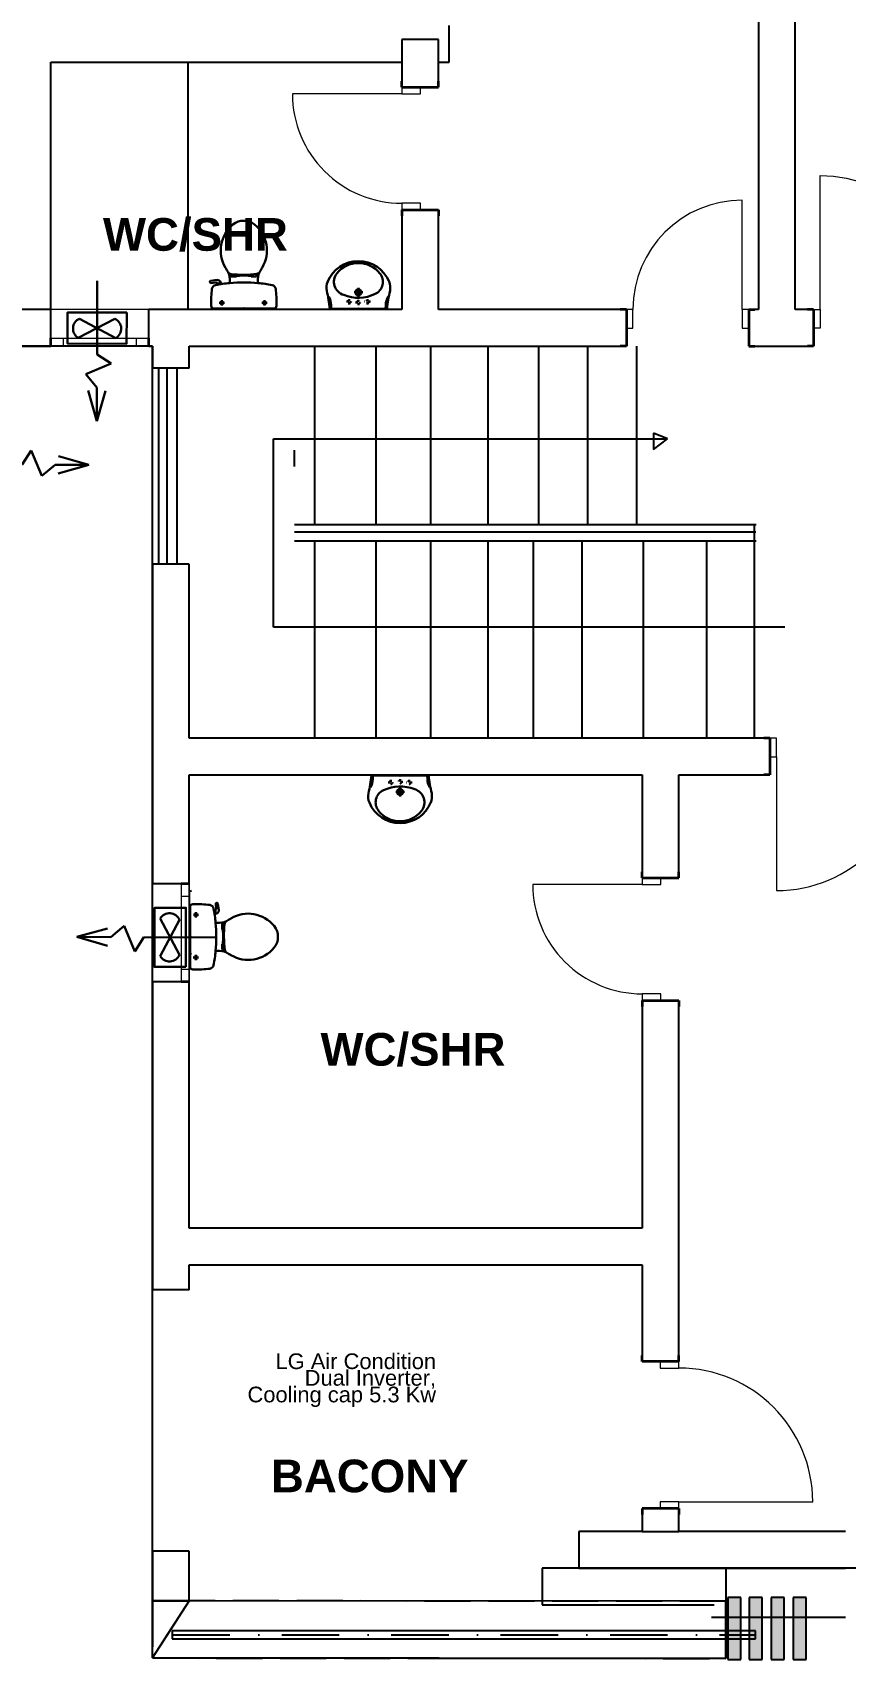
# Model space of a CAD drawing. Header units: inches. Extents: x 23 to 2032867, y 13 to 664695.
# Drawn here: x 736836 to 741816, y 498494 to 508460 of the extents above; entities that cross this region are included whole.
import ezdxf

# ---------------------------------------------------------------- set-up
doc = ezdxf.new("R2010")
doc.units = ezdxf.units.IN
doc.header["$MEASUREMENT"] = 0
for name, pattern in [('DASHED1', [1, 0.3, -0.4, 0.3]), ('Dot & Dashed', [670.277762, 352.777767, -176.388884, 0, -141.111112]), ('Hidden Line', [391.222223, 282.222223, -109])]:
    doc.linetypes.add(name, pattern=pattern)
doc.layers.add('08-DRAINAGE', color=5, linetype='Continuous')
doc.layers.add('Hvactext', color=7, linetype='Continuous')
for name, color, linetype, lineweight, true_color in [('2D Drafting - General_Pen_No__62', 7, 'Continuous', 20, 0xaaaaaa), ('2D Drafting - General_Pen_No__82', 7, 'Continuous', 20, 0xaaaaaa), ('Annotation - Text_Pen_No__86', 7, 'Continuous', 20, 0x5555ff), ('ARCHICAD Doors_Pen_No__23', 7, 'Continuous', 20, 0xff6600), ('ARCHICAD Doors_Pen_No__3', 7, 'Continuous', 18, 0xff6600), ('ARCHICAD Windows_Pen_No__23', 7, 'Continuous', 20, 0xff6600), ('ARCHICAD Windows_Pen_No__3', 7, 'Continuous', 18, 0xff6600), ('Structural - Bearing_Pen_No__160', 7, 'Continuous', 20, 0xb4a35c), ('Structural - Bearing_Pen_No__87', 7, 'Continuous', 20, 0x6a6a6a), ('Structural - Bearing_Pen_No__89', 7, 'Continuous', 20, 0x71cebe)]:
    doc.layers.add(name, color=color, linetype=linetype, lineweight=lineweight, true_color=true_color)
for name, color, linetype, lineweight in [('ARCHICAD Doors_Pen_No__27', 7, 'Continuous', 35), ('ARCHICAD Windows_Pen_No__27', 7, 'Continuous', 35), ('Building', 8, 'Continuous', 18), ('Interior - Furniture _Pen_No__16', 124, 'Continuous', 20), ('Interior - Furniture _Pen_No__75', 6, 'Continuous', 20), ('new light fittings', 6, 'Continuous', 20), ('Structural - Bearing_Pen_No__27', 7, 'Continuous', 35)]:
    doc.layers.add(name, color=color, linetype=linetype, lineweight=lineweight)
doc.styles.add('Arial', font='arial.ttf', dxfattribs={"height": 250})
doc.styles.add('GENERATED_STYLE_2', font='arialbd.ttf')

# ---------------------------------------------------------------- blocks, each defined once
blk = doc.blocks.new('ef1')
at = {"layer": 'new light fittings', "linetype": 'Continuous', "lineweight": 30}
for p, q in [((55922.1, -239719.3), (55920.6, -240169.5)), ((56029.3, -239951.3), (55805.5, -240068.6)), ((55813.3, -239950.8), (56036.5, -240069.2)), ((55851.8, -240290.2), (56008.1, -240224.4)), ((56008.1, -240224.4), (55920.6, -240169.5)), ((55919.9, -240372.3), (55851.8, -240290.2)), ((55919.2, -240579.4), (55867.1, -240391.6)), ((55919.2, -240579.4), (55919.9, -240372.3)), ((55919.2, -240579.4), (55972.6, -240392))]:
    blk.add_line(p, q, dxfattribs=at)
blk.add_lwpolyline([(56102.6, -239912.9), (55740.2, -239912), (55739.7, -240103.1), (56102.1, -240104)], close=True, dxfattribs=at)
for centre, start, end in [((55839.9, -240011.7), 113.61366, 238.82257), ((56002.4, -240012.1), 300.88847, 66.09738)]:
    blk.add_arc(centre, 66.5, start, end, dxfattribs=at)

msp = doc.modelspace()

# ---------------------------------------------------------------- hatches: boundary and pattern name
at = {"layer": 'Structural - Bearing_Pen_No__160', "linetype": 'Continuous', "lineweight": 25}
for points in [[(741094.552, 498873.395), (741094.552, 498494.364), (741174.552, 498494.364), (741174.552, 498873.395)], [(741226.386, 498873.395), (741226.386, 498494.364), (741306.386, 498494.364), (741306.386, 498873.395)], [(741361.137, 498873.395), (741361.137, 498494.364), (741441.137, 498494.364), (741441.137, 498873.395)], [(741495.889, 498873.395), (741495.889, 498494.364), (741575.889, 498494.364), (741575.889, 498873.395)]]:
    msp.add_hatch(color=8, dxfattribs=at).paths.add_polyline_path(points)

# ---------------------------------------------------------------- linework, layer by layer
at = {"color": 8, "linetype": 'Hidden Line'}
for p, q in [((737795.391, 498853.272), (737570.391, 498853.437)), ((737570.391, 498853.437), (737570.391, 498503.437)), ((737795.391, 498853.272), (737570.391, 498503.437)), ((737570.391, 498503.437), (737795.391, 498853.272)), ((741084.01, 498850.858), (737795.391, 498853.272)), ((741083.753, 498500.858), (741084.01, 498850.858)), ((737570.391, 498503.437), (741083.753, 498500.858))]:
    msp.add_line(p, q, dxfattribs=at)
at = {"layer": '2D Drafting - General_Pen_No__62', "color": 8, "linetype": 'Continuous', "lineweight": 25}
for p, q in [((738311.602, 504817.001), (738311.602, 505971.32)), ((738311.602, 505971.32), (740725.51, 505971.32)), ((740725.51, 505971.32), (740640.837, 506004.827)), ((740640.837, 506004.827), (740640.837, 505905.753)), ((740640.837, 505905.753), (740725.51, 505971.32)), ((741444.586, 504817.001), (738311.602, 504817.001))]:
    msp.add_line(p, q, dxfattribs=at)
at = {"layer": '2D Drafting - General_Pen_No__82', "color": 8, "linetype": 'Continuous', "lineweight": 25}
for p, q in [((738566.037, 505449.183), (738566.037, 506538.394)), ((738566.037, 505449.183), (738566.037, 506538.394)), ((738941.94, 505449.183), (738941.94, 506538.394)), ((738941.94, 505449.183), (738941.94, 506538.394)), ((739274.955, 505449.183), (739274.955, 506538.394)), ((739274.955, 505449.183), (739274.955, 506538.394)), ((739627.108, 505449.183), (739627.108, 506538.394)), ((739627.108, 505449.183), (739627.108, 506538.394)), ((739937.628, 505449.183), (739937.628, 506538.394)), ((739937.628, 505449.183), (739937.628, 506538.394)), ((740237.628, 505449.183), (740237.628, 506538.394)), ((740237.628, 505449.183), (740237.628, 506538.394)), ((740537.628, 505449.183), (740537.628, 506538.394)), ((740537.628, 505449.183), (740537.628, 506538.394)), ((737607.772, 506401.344), (737607.772, 505208.772)), ((737607.772, 506401.344), (737607.772, 505208.772)), ((737658.226, 506401.344), (737658.226, 505208.772)), ((737658.226, 506401.344), (737658.226, 505208.772)), ((737719.488, 506407.281), (737719.488, 505200.22)), ((737719.488, 506407.281), (737719.488, 505200.22)), ((738439.893, 505802.031), (738439.893, 505902.404)), ((738439.893, 505802.031), (738439.893, 505902.404)), ((738439.893, 505445.632), (741268.542, 505445.632)), ((738439.893, 505445.632), (741268.542, 505445.632)), ((741256.262, 505449.183), (741256.262, 504138.539)), ((741256.262, 505449.183), (741256.262, 504138.539)), ((738439.893, 505401.021), (741267.664, 505401.021)), ((738439.893, 505401.021), (741267.664, 505401.021)), ((738439.893, 505345.258), (741268.542, 505345.258)), ((738439.893, 505345.258), (741268.542, 505345.258)), ((738566.037, 504138.539), (738566.037, 505348.81)), ((738566.037, 504138.539), (738566.037, 505348.81)), ((738941.94, 504138.539), (738941.94, 505348.81)), ((738941.94, 504138.539), (738941.94, 505348.81)), ((739274.955, 504138.539), (739274.955, 505348.81)), ((739274.955, 504138.539), (739274.955, 505348.81)), ((739627.108, 504138.539), (739627.108, 505348.81)), ((739627.108, 504138.539), (739627.108, 505348.81)), ((739903.952, 504138.539), (739903.952, 505348.81)), ((739903.952, 504138.539), (739903.952, 505348.81)), ((740203.952, 504138.539), (740203.952, 505348.81)), ((740203.952, 504138.539), (740203.952, 505348.81)), ((740577.745, 504138.539), (740577.745, 505348.81)), ((740577.745, 504138.539), (740577.745, 505348.81)), ((740966.528, 504138.539), (740966.528, 505348.81)), ((740966.528, 504138.539), (740966.528, 505348.81))]:
    msp.add_line(p, q, dxfattribs=at)
at = {"layer": 'ARCHICAD Doors_Pen_No__23', "color": 8, "linetype": 'Continuous'}
for p, q in [((739098.126, 508124.082), (739098.126, 508084.082)), ((739213.126, 508124.082), (739098.126, 508124.082)), ((739098.126, 508084.082), (739213.126, 508084.082)), ((739213.126, 508084.082), (739213.126, 508124.082)), ((739213.126, 507414.082), (739098.126, 507414.082)), ((739098.126, 507414.082), (739098.126, 507374.082)), ((739098.126, 507374.082), (739213.126, 507374.082)), ((739213.126, 507374.082), (739213.126, 507414.082)), ((740513.669, 506763.183), (740473.669, 506763.183)), ((740473.669, 506763.183), (740473.669, 506648.183)), ((740513.669, 506648.183), (740513.669, 506763.183)), ((741223.669, 506763.183), (741183.669, 506763.183)), ((741183.669, 506763.183), (741183.669, 506648.183)), ((741223.669, 506648.183), (741223.669, 506763.183)), ((741620.951, 506763.183), (741660.951, 506763.183)), ((741620.951, 506648.183), (741620.951, 506763.183)), ((741660.951, 506763.183), (741660.951, 506648.183)), ((740473.669, 506648.183), (740513.669, 506648.183)), ((741183.669, 506648.183), (741223.669, 506648.183)), ((741660.951, 506648.183), (741620.951, 506648.183)), ((741392.715, 504138.539), (741352.715, 504138.539)), ((741352.715, 504138.539), (741352.715, 504023.539)), ((741392.715, 504023.539), (741392.715, 504138.539)), ((741352.715, 504023.539), (741392.715, 504023.539)), ((740570.367, 503281.685), (740570.367, 503241.685)), ((740685.367, 503281.685), (740570.367, 503281.685)), ((740685.367, 503241.685), (740685.367, 503281.685)), ((740570.367, 503241.685), (740685.367, 503241.685)), ((740685.367, 502571.685), (740570.367, 502571.685)), ((740570.367, 502571.685), (740570.367, 502531.685)), ((740685.367, 502531.685), (740685.367, 502571.685)), ((740570.367, 502531.685), (740685.367, 502531.685)), ((740680.367, 500319.554), (740680.367, 500279.554)), ((740795.367, 500319.554), (740680.367, 500319.554)), ((740680.367, 500279.554), (740795.367, 500279.554)), ((740795.367, 500279.554), (740795.367, 500319.554)), ((740795.367, 499459.554), (740680.367, 499459.554)), ((740680.367, 499459.554), (740680.367, 499419.554)), ((740680.367, 499419.554), (740795.367, 499419.554)), ((740795.367, 499419.554), (740795.367, 499459.554))]:
    msp.add_line(p, q, dxfattribs=at)
at = {"layer": 'ARCHICAD Doors_Pen_No__27', "color": 8, "linetype": 'Continuous'}
for p, q in [((739098.126, 508124.082), (739098.126, 508161.082)), ((739323.126, 508124.082), (739323.126, 508161.082)), ((739098.126, 508124.082), (739213.126, 508124.082)), ((739213.126, 508124.082), (739323.126, 508124.082)), ((739098.126, 507374.082), (739213.126, 507374.082)), ((739098.126, 507374.082), (739098.126, 507337.082)), ((739213.126, 507374.082), (739323.126, 507374.082)), ((739323.126, 507374.082), (739323.126, 507337.082)), ((740473.669, 506763.183), (740436.669, 506763.183)), ((740473.669, 506763.183), (740473.669, 506648.183)), ((741223.669, 506763.183), (741223.669, 506648.183)), ((741223.669, 506763.183), (741260.669, 506763.183)), ((741620.951, 506763.183), (741583.951, 506763.183)), ((741620.951, 506763.183), (741620.951, 506648.183)), ((740473.669, 506648.183), (740473.669, 506538.183)), ((741223.669, 506648.183), (741223.669, 506538.183)), ((741620.951, 506648.183), (741620.951, 506538.183)), ((740473.669, 506538.183), (740436.669, 506538.183)), ((741223.669, 506538.183), (741260.669, 506538.183)), ((741620.951, 506538.183), (741583.951, 506538.183)), ((741352.715, 504138.539), (741315.715, 504138.539)), ((741352.715, 504138.539), (741352.715, 504023.539)), ((741352.715, 504023.539), (741352.715, 503913.539)), ((741352.715, 503913.539), (741315.715, 503913.539)), ((740570.367, 503281.685), (740570.367, 503318.685)), ((740570.367, 503281.685), (740685.367, 503281.685)), ((740685.367, 503281.685), (740795.367, 503281.685)), ((740795.367, 503281.685), (740795.367, 503318.685)), ((740570.367, 502531.685), (740685.367, 502531.685)), ((740570.367, 502531.685), (740570.367, 502494.685)), ((740685.367, 502531.685), (740795.367, 502531.685)), ((740795.367, 502531.685), (740795.367, 502494.685)), ((740570.367, 500319.554), (740570.367, 500356.554)), ((740680.367, 500319.554), (740570.367, 500319.554)), ((740795.367, 500319.554), (740680.367, 500319.554)), ((740795.367, 500319.554), (740795.367, 500356.554)), ((740680.367, 499419.554), (740570.367, 499419.554)), ((740570.367, 499419.554), (740570.367, 499382.554)), ((740795.367, 499419.554), (740680.367, 499419.554)), ((740795.367, 499419.554), (740795.367, 499382.554))]:
    msp.add_line(p, q, dxfattribs=at)
at = {"layer": 'ARCHICAD Doors_Pen_No__3', "color": 8, "linetype": 'Continuous'}
for p, q in [((739098.126, 508084.082), (738428.126, 508084.082)), ((741660.951, 506763.183), (741660.951, 507583.183)), ((741183.669, 506763.183), (741183.669, 507433.183)), ((741392.715, 504023.539), (741392.715, 503203.539)), ((740570.367, 503241.685), (739900.367, 503241.685)), ((740795.367, 499459.554), (741615.367, 499459.554))]:
    msp.add_line(p, q, dxfattribs=at)
for centre, major_axis, start_param, end_param in [((739098.126, 508084.082), (473.762, 473.762), 2.35619449, 3.92699082), ((741183.669, 506763.183), (-473.762, 473.762), -0.78539816, 0.78539816), ((741392.715, 504023.539), (579.828, 579.828), 3.92699082, 5.49778714), ((740570.367, 503241.685), (473.762, 473.762), 2.35619449, 3.92699082), ((740795.367, 499459.554), (-579.828, 579.828), 3.92699082, 5.49778714)]:
    msp.add_ellipse(centre, major_axis=major_axis, ratio=1, start_param=start_param, end_param=end_param, dxfattribs=at)
at = {"layer": 'ARCHICAD Doors_Pen_No__3', "color": 8, "linetype": 'Continuous', "extrusion": (0, 0, -1)}
msp.add_ellipse((741660.951, 506763.183), major_axis=(-579.828, 579.828), ratio=1, start_param=0.78539816, end_param=2.35619449, dxfattribs=at)
at = {"layer": 'ARCHICAD Windows_Pen_No__23', "color": 8, "linetype": 'Continuous'}
for p, q in [((736948.141, 506588.183), (737023.141, 506588.183)), ((737023.141, 506588.183), (737023.141, 506538.183)), ((737473.141, 506538.183), (737473.141, 506588.183)), ((737473.141, 506588.183), (737548.141, 506588.183)), ((737023.141, 506538.183), (736948.141, 506538.183)), ((737548.141, 506538.183), (737473.141, 506538.183)), ((737745.391, 503245.188), (737745.391, 503170.188)), ((737745.391, 503170.188), (737795.391, 503170.188)), ((737795.391, 503170.188), (737795.391, 503245.188)), ((737795.391, 502720.188), (737745.391, 502720.188)), ((737745.391, 502720.188), (737745.391, 502645.188)), ((737795.391, 502645.188), (737795.391, 502720.188))]:
    msp.add_line(p, q, dxfattribs=at)
at = {"layer": 'ARCHICAD Windows_Pen_No__27', "color": 8, "linetype": 'Continuous'}
for p, q in [((736948.141, 506538.183), (736948.141, 506588.183)), ((737548.141, 506538.183), (737548.141, 506588.183)), ((737795.391, 503245.188), (737745.391, 503245.188)), ((737795.391, 502645.188), (737745.391, 502645.188))]:
    msp.add_line(p, q, dxfattribs=at)
at = {"layer": 'ARCHICAD Windows_Pen_No__3', "color": 8, "linetype": 'Continuous'}
for p, q in [((737548.141, 506763.183), (736948.141, 506763.183)), ((737023.141, 506588.183), (737473.141, 506588.183)), ((737548.141, 506538.183), (736948.141, 506538.183)), ((737473.141, 506538.183), (737023.141, 506538.183)), ((737570.391, 503245.188), (737570.391, 502645.188)), ((737745.391, 503170.188), (737745.391, 502720.188)), ((737795.391, 503245.188), (737795.391, 502645.188)), ((737795.391, 502720.188), (737795.391, 503170.188))]:
    msp.add_line(p, q, dxfattribs=at)
at = {"layer": 'Building', "linetype": 'Continuous', "lineweight": 30, "ltscale": 1000}
for p, q in [((737925.819, 506938.029), (737966.221, 506944.051)), ((738043.768, 506949.041), (738043.768, 506925.257)), ((738051.542, 506979.55), (738051.542, 506964.386)), ((738051.542, 506964.386), (738085.626, 506964.386)), ((738077.834, 506964.386), (738077.834, 506977.409)), ((738085.626, 506964.386), (738085.626, 506976.959)), ((738085.626, 506968.514), (738102.628, 506968.514)), ((738157.715, 506972.253), (738102.628, 506972.253)), ((738102.628, 506968.514), (738102.628, 506972.253)), ((738157.715, 506968.514), (738157.715, 506972.253)), ((738174.717, 506968.514), (738157.715, 506968.514)), ((738174.717, 506964.386), (738174.717, 506977.816)), ((738208.801, 506964.386), (738174.717, 506964.386)), ((738182.509, 506964.386), (738182.509, 506978.416)), ((738208.801, 506981.068), (738208.801, 506964.386)), ((738216.575, 506925.257), (738216.575, 506949.041)), ((737924.02, 506928.233), (737922.643, 506933.118)), ((737957.365, 506929.114), (737928.26, 506925.425)), ((737965.969, 506922.989), (737967.646, 506915.025)), ((737988.642, 506927.267), (737966.157, 506922.097)), ((737991.044, 506918.849), (737987.826, 506930.129)), ((737936.781, 506769.517), (738323.561, 506769.517)), ((738656.118, 506767.744), (739007.891, 506767.744)), ((738656.118, 506767.744, -1683.122), (739007.891, 506767.744, -1683.122)), ((738666.232, 506767.744), (738664.357, 506790.091)), ((738666.232, 506767.744, -1683.122), (738664.357, 506790.091, -1683.122)), ((738997.777, 506767.744), (738999.653, 506790.091)), ((738997.777, 506767.744, -1683.122), (738999.653, 506790.091, -1683.122)), ((739263.13, 503908.979), (738911.357, 503908.979)), ((739263.13, 503908.979, -1683.122), (738911.357, 503908.979, -1683.122)), ((738921.472, 503908.979), (738919.596, 503886.632)), ((738921.472, 503908.979, -1683.122), (738919.596, 503886.632, -1683.122)), ((739253.016, 503908.979), (739254.892, 503886.632)), ((739253.016, 503908.979, -1683.122), (739254.892, 503886.632, -1683.122)), ((737801.724, 503114.076), (737801.724, 502727.295)), ((737955.196, 503084.887), (737947.232, 503083.211)), ((737951.057, 503059.812), (737962.337, 503063.031)), ((737959.474, 503062.214), (737954.305, 503084.7)), ((737961.322, 503093.492), (737957.632, 503122.597)), ((737960.441, 503126.837), (737965.326, 503128.214)), ((737970.237, 503125.038), (737976.259, 503084.636)), ((737981.249, 503007.089), (737957.465, 503007.089)), ((737996.594, 502999.315), (737996.594, 502965.231)), ((738011.758, 502999.315), (737996.594, 502999.315)), ((737996.594, 502973.023), (738009.616, 502973.023)), ((737996.594, 502965.231), (738009.167, 502965.231)), ((738000.721, 502965.231), (738000.721, 502948.229)), ((737996.594, 502842.056), (737996.594, 502876.14)), ((737996.594, 502876.14), (738010.024, 502876.14)), ((737996.594, 502868.348), (738010.623, 502868.348)), ((738000.721, 502948.229), (738004.461, 502948.229)), ((738000.721, 502876.14), (738000.721, 502893.142)), ((738000.721, 502893.142), (738004.461, 502893.142)), ((738004.461, 502893.142), (738004.461, 502948.229)), ((737957.465, 502834.282), (737981.249, 502834.282)), ((738013.276, 502842.056), (737996.594, 502842.056))]:
    msp.add_line(p, q, dxfattribs=at)
at = {"layer": 'Building', "linetype": 'Continuous', "lineweight": 30, "ltscale": 50}
for p, q in [((738858.353, 506868.626), (738805.656, 506868.626)), ((738858.353, 506868.626, -1683.122), (738805.656, 506868.626, -1683.122)), ((738832.005, 506841.361), (738832.005, 506895.561)), ((738832.005, 506841.361, -1683.122), (738832.005, 506895.561, -1683.122)), ((737979.494, 506804.582), (738011.237, 506804.582)), ((737995.366, 506820.454), (737995.366, 506788.71)), ((738241.176, 506804.582), (738273.194, 506804.582)), ((738257.185, 506820.591), (738257.185, 506788.573)), ((739060.895, 503808.097), (739113.593, 503808.097)), ((739060.895, 503808.097, -1683.122), (739113.593, 503808.097, -1683.122)), ((739087.244, 503835.362), (739087.244, 503781.161)), ((739087.244, 503835.362, -1683.122), (739087.244, 503781.161, -1683.122)), ((737852.661, 503055.491), (737820.918, 503055.491)), ((737836.79, 503071.363), (737836.79, 503039.619)), ((737852.799, 502793.672), (737820.78, 502793.672)), ((737836.79, 502809.681), (737836.79, 502777.663))]:
    msp.add_line(p, q, dxfattribs=at)
at = {"layer": 'Building', "linetype": 'Continuous', "ltscale": 200}
for p, q in [((738136.505, 506763.183), (738123.838, 506775.85)), ((738123.838, 506775.85), (738123.838, 506763.183)), ((738123.838, 506763.183), (738136.505, 506775.85)), ((738136.505, 506775.85), (738136.505, 506763.183)), ((737795.391, 502914.352), (737808.058, 502927.019)), ((737808.058, 502927.019), (737795.391, 502927.019)), ((737795.391, 502927.019), (737808.058, 502914.352)), ((737808.058, 502914.352), (737795.391, 502914.352))]:
    msp.add_line(p, q, dxfattribs=at)
at = {"layer": 'Building', "linetype": 'DASHED1', "lineweight": 30, "ltscale": 50}
for p, q in [((738758.21, 506811.429), (738793.591, 506811.429)), ((738758.21, 506811.429, -1683.122), (738793.591, 506811.429, -1683.122)), ((738775.901, 506794.386), (738775.901, 506829.311)), ((738775.901, 506794.386, -1683.122), (738775.901, 506829.311, -1683.122)), ((738814.314, 506807.016), (738849.695, 506807.016)), ((738814.314, 506807.016, -1683.122), (738849.695, 506807.016, -1683.122)), ((738832.005, 506789.974), (738832.005, 506824.898)), ((738832.005, 506789.974, -1683.122), (738832.005, 506824.898, -1683.122)), ((738905.799, 506811.429), (738870.419, 506811.429)), ((738905.799, 506811.429, -1683.122), (738870.419, 506811.429, -1683.122)), ((738888.109, 506794.386), (738888.109, 506829.311)), ((738888.109, 506794.386, -1683.122), (738888.109, 506829.311, -1683.122)), ((739013.45, 503865.294), (739048.83, 503865.294)), ((739013.45, 503865.294, -1683.122), (739048.83, 503865.294, -1683.122)), ((739031.14, 503882.337), (739031.14, 503847.412)), ((739031.14, 503882.337, -1683.122), (739031.14, 503847.412, -1683.122)), ((739104.934, 503869.706), (739069.554, 503869.706)), ((739104.934, 503869.706, -1683.122), (739069.554, 503869.706, -1683.122)), ((739087.244, 503886.749), (739087.244, 503851.824)), ((739087.244, 503886.749, -1683.122), (739087.244, 503851.824, -1683.122)), ((739161.038, 503865.294), (739125.658, 503865.294)), ((739161.038, 503865.294, -1683.122), (739125.658, 503865.294, -1683.122)), ((739143.348, 503882.337), (739143.348, 503847.412)), ((739143.348, 503882.337, -1683.122), (739143.348, 503847.412, -1683.122))]:
    msp.add_line(p, q, dxfattribs=at)
at = {"layer": 'Building', "linetype": 'Continuous', "lineweight": 30, "ltscale": 200}
for p, q in [((738836.565, 506763.183), (738827.445, 506772.304)), ((738827.445, 506772.304), (738827.445, 506763.183)), ((738827.445, 506763.183), (738836.565, 506772.304)), ((738836.565, 506763.183, -1683.122), (738827.445, 506772.304, -1683.122)), ((738827.445, 506772.304, -1683.122), (738827.445, 506763.183, -1683.122)), ((738827.445, 506763.183, -1683.122), (738836.565, 506772.304, -1683.122)), ((738836.565, 506772.304), (738836.565, 506763.183)), ((738836.565, 506772.304, -1683.122), (738836.565, 506763.183, -1683.122)), ((739082.684, 503904.419), (739082.684, 503913.539)), ((739082.684, 503913.539), (739091.804, 503904.419)), ((739091.804, 503913.539), (739082.684, 503904.419)), ((739082.684, 503904.419, -1683.122), (739082.684, 503913.539, -1683.122)), ((739082.684, 503913.539, -1683.122), (739091.804, 503904.419, -1683.122)), ((739091.804, 503913.539, -1683.122), (739082.684, 503904.419, -1683.122)), ((739091.804, 503904.419), (739091.804, 503913.539)), ((739091.804, 503904.419, -1683.122), (739091.804, 503913.539, -1683.122))]:
    msp.add_line(p, q, dxfattribs=at)
at = {"layer": 'Building', "linetype": 'Continuous', "lineweight": 30, "ltscale": 1000}
for centre, radius in [((738832.005, 506868.626), 18.608), ((738832.005, 506868.626, -1683.122), 18.608), ((738832.005, 506868.626), 10.99), ((738832.005, 506868.626, -1683.122), 10.99), ((739087.244, 503808.097), 18.608), ((739087.244, 503808.097, -1683.122), 18.608), ((739087.244, 503808.097), 10.99), ((739087.244, 503808.097, -1683.122), 10.99)]:
    msp.add_circle(centre, radius, dxfattribs=at)
at = {"layer": 'Building', "linetype": 'Continuous', "lineweight": 30, "ltscale": 50}
for centre in [(737995.366, 506804.582), (738257.185, 506804.582), (737836.79, 503055.491), (737836.79, 502793.672)]:
    msp.add_circle(centre, 9.351, dxfattribs=at)
at = {"layer": 'Building', "linetype": 'DASHED1', "lineweight": 30, "ltscale": 50}
for centre in [(738775.901, 506811.429), (738775.901, 506811.429, -1683.122), (738832.005, 506807.016), (738832.005, 506807.016, -1683.122), (738888.109, 506811.429), (738888.109, 506811.429, -1683.122), (739031.14, 503865.294), (739031.14, 503865.294, -1683.122), (739087.244, 503869.706), (739087.244, 503869.706, -1683.122), (739143.348, 503865.294), (739143.348, 503865.294, -1683.122)]:
    msp.add_circle(centre, 9.504, dxfattribs=at)
at = {"layer": 'Building', "linetype": 'Continuous', "lineweight": 30, "ltscale": 1000}
for centre, radius, start, end in [((738192.871, 507124.891), 204.567, 129.1208282, 211.0923054), ((738130.171, 507201.986), 105.195, 50.8791806, 129.1208282), ((738067.472, 507124.891), 204.567, 328.9077103, 50.8791806), ((738832.009, 506856.497), 203.147, 22.4424723, 158.1531127), ((738832.009, 506856.497, -1683.122), 203.147, 22.4424723, 158.1531127), ((738832.005, 506879.615), 168.347, 38.53754, 141.4625075), ((738832.005, 506879.615, -1683.122), 168.347, 38.53754, 141.4625075), ((737926.393, 506934.175), 3.896, 98.4778948, 195.7397884), ((737969.093, 506924.783), 19.481, 15.9271971, 98.4778948), ((738317.967, 507200.331), 350.65, 211.0923054, 213.8429316), ((737943.202, 506949.041), 100.566, 0.0000019, 33.8429404), ((738053.148, 506995.052), 15.584, 217.7817379, 264.3005444), ((738123.248, 507697.425), 721.447, 264.3005444, 276.9358206), ((738208.486, 506996.728), 15.584, 276.9358105, 322.5800181), ((738317.141, 506949.041), 100.566, 146.1570684, 180), ((737942.376, 507200.331), 350.65, 326.1570702, 328.9077103), ((738765.936, 506932.648), 83.628, 141.6817737, 253.2461383), ((738765.936, 506932.648, -1683.122), 83.628, 141.6817737, 253.2461383), ((738899.029, 506933.001), 82.661, 295.2174734, 38.537704), ((738899.029, 506933.001, -1683.122), 82.661, 295.2174734, 38.537704), ((737927.77, 506929.29), 3.896, 195.7397884, 277.2238087), ((738825.64, 506791.046), 896.106, 173.6508475, 180), ((737960.988, 506887.255), 26.118, 100.7270761, 173.6508475), ((738130.171, 505994.19), 935.068, 95.3019114, 100.7270761), ((737958.344, 506921.383), 7.792, 11.8886154, 97.22379), ((738129.991, 505996.13), 933.119, 84.6980974, 95.3019114), ((738130.171, 505994.19), 935.068, 79.2903908, 84.6980974), ((738299.013, 506886.938), 26.494, 6.330877, 79.2903908), ((737434.703, 506791.046), 896.106, 0.0000019, 6.330877), ((738740.238, 506894.304), 103.901, 157.5093438, 189.5474663), ((738740.238, 506894.304, -1683.122), 103.901, 157.5093438, 189.5474663), ((738073.868, 506726.257), 583.726, 4.075602, 14.9730049), ((738073.868, 506726.257, -1683.122), 583.726, 4.075602, 14.9730049), ((738757.743, 506883.735), 124.156, 155.8931025, 156.0931451), ((738757.743, 506883.735, -1683.122), 124.156, 155.8931025, 156.0931451), ((738560.456, 506790.091), 103.901, 0.0000006, 30.0992783), ((738560.456, 506790.091, -1683.122), 103.901, 0.0000006, 30.0992783), ((738831.652, 507072.976), 238.006, 247.8276538, 295.5349405), ((738831.652, 507072.976, -1683.122), 238.006, 247.8276538, 295.5349405), ((739103.554, 506790.091), 103.901, 149.9007316, 180.0000094), ((739103.554, 506790.091, -1683.122), 103.901, 149.9007316, 180.0000094), ((739590.141, 506726.257), 583.726, 165.0270052, 175.9244355), ((739590.141, 506726.257, -1683.122), 583.726, 165.0270052, 175.9244355), ((738923.772, 506894.304), 103.901, 350.4525984, 22.4906661), ((738923.772, 506894.304, -1683.122), 103.901, 350.4525984, 22.4906661), ((737963.347, 506790.445), 33.819, 178.9808265, 218.2302081), ((738296.996, 506790.445), 33.819, 321.7697938, 1.0191617), ((738329.108, 503950.466), 583.726, 345.0270052, 355.9244355), ((738329.108, 503950.466, -1683.122), 583.726, 345.0270052, 355.9244355), ((738815.695, 503886.632), 103.901, 329.9007316, 0.0000094), ((738815.695, 503886.632, -1683.122), 103.901, 329.9007316, 0.0000094), ((739358.793, 503886.632), 103.901, 180.0000006, 210.0992783), ((739358.793, 503886.632, -1683.122), 103.901, 180.0000006, 210.0992783), ((739845.38, 503950.466), 583.726, 184.075602, 194.9730049), ((739845.38, 503950.466, -1683.122), 583.726, 184.075602, 194.9730049), ((738995.477, 503782.419), 103.901, 170.4525984, 202.4906661), ((738995.477, 503782.419, -1683.122), 103.901, 170.4525984, 202.4906661), ((739020.22, 503743.722), 82.661, 115.2174734, 218.537704), ((739020.22, 503743.722, -1683.122), 82.661, 115.2174734, 218.537704), ((739087.597, 503603.747), 238.006, 67.8276538, 115.5349405), ((739087.597, 503603.747, -1683.122), 238.006, 67.8276538, 115.5349405), ((739153.312, 503744.074), 83.628, 321.6817737, 73.2461383), ((739153.312, 503744.074, -1683.122), 83.628, 321.6817737, 73.2461383), ((739179.011, 503782.419), 103.901, 337.5093438, 9.5474663), ((739179.011, 503782.419, -1683.122), 103.901, 337.5093438, 9.5474663), ((739087.239, 503820.225), 203.147, 202.4424723, 338.1531127), ((739087.239, 503820.225, -1683.122), 203.147, 202.4424723, 338.1531127), ((739087.244, 503797.107), 168.347, 218.53754, 321.4625075), ((739087.244, 503797.107, -1683.122), 168.347, 218.53754, 321.4625075), ((739161.505, 503792.987), 124.156, 335.8931025, 336.0931451), ((739161.505, 503792.987, -1683.122), 124.156, 335.8931025, 336.0931451), ((737822.652, 503087.51), 33.819, 88.9808265, 128.2302081), ((737823.254, 502225.217), 896.106, 83.6508475, 90), ((737919.463, 503089.869), 26.118, 10.7270761, 83.6508475), ((737026.398, 502920.685), 935.068, 5.3019114, 10.7270761), ((737953.591, 503092.512), 7.792, 281.8886154, 7.22379), ((737961.498, 503123.087), 3.896, 105.7397884, 187.2238087), ((737956.991, 503081.764), 19.481, 285.9271971, 8.4778948), ((737966.383, 503124.464), 3.896, 8.4778948, 105.7397884), ((738157.099, 502857.986), 204.567, 39.1208282, 121.0923054), ((737028.337, 502920.865), 933.119, 354.6980974, 5.3019114), ((737981.249, 503107.655), 100.566, 270.0000019, 303.8429404), ((738729.632, 502927.609), 721.447, 174.3005444, 186.9358206), ((738027.259, 502997.709), 15.584, 127.7817379, 174.3005444), ((738232.539, 502732.889), 350.65, 121.0923054, 123.8429316), ((738234.193, 502920.685), 105.195, 320.8791806, 39.1208282), ((738157.099, 502983.385), 204.567, 238.9077103, 320.8791806), ((737026.398, 502920.685), 935.068, 349.2903908, 354.6980974), ((737981.249, 502733.716), 100.566, 56.1570684, 90), ((738028.935, 502842.371), 15.584, 186.9358105, 232.5800181), ((738232.539, 503108.481), 350.65, 236.1570702, 238.9077103), ((737822.652, 502753.861), 33.819, 231.7697938, 271.0191617), ((737823.254, 503616.154), 896.106, 270.0000019, 276.330877), ((737919.146, 502751.844), 26.494, 276.330877, 349.2903908)]:
    msp.add_arc(centre, radius, start, end, dxfattribs=at)
at = {"layer": 'Interior - Furniture _Pen_No__16', "color": 8, "linetype": 'Continuous', "lineweight": 25}
for p, q in [((737692.012, 498669.81), (737692.012, 498619.81)), ((741265.859, 498669.81), (737692.012, 498669.81)), ((741265.859, 498619.81), (741265.859, 498669.81)), ((737692.012, 498619.81), (741265.859, 498619.81))]:
    msp.add_line(p, q, dxfattribs=at)
at = {"layer": 'Interior - Furniture _Pen_No__16', "color": 8, "linetype": 'Dot & Dashed', "lineweight": 25}
msp.add_line((737692.012, 498644.81), (741265.859, 498644.81), dxfattribs=at)
at = {"layer": 'Interior - Furniture _Pen_No__75', "color": 8, "linetype": 'Continuous', "lineweight": 25}
for p, q in [((737810.466, 503202.874), (737795.391, 503195.773)), ((737795.391, 503195.773), (737795.391, 502822.236)), ((737795.391, 503149.979), (737795.391, 502868.03)), ((737795.391, 502822.236), (737810.466, 502815.135))]:
    msp.add_line(p, q, dxfattribs=at)
at = {"layer": 'Structural - Bearing_Pen_No__27', "color": 8, "linetype": 'Continuous', "lineweight": 25}
for p, q in [((741282.409, 511278.942), (741282.409, 506763.183)), ((741507.409, 506763.183), (741507.409, 511278.942)), ((739388.211, 508277.975), (739388.211, 508502.975)), ((739323.126, 508416.442), (739098.126, 508416.442)), ((739098.126, 508416.442), (739098.126, 508124.082)), ((739323.126, 508124.082), (739323.126, 508416.442)), ((736948.141, 508277.975), (739098.126, 508277.975)), ((736948.141, 506763.183), (736948.141, 508277.975)), ((737787.038, 508277.975), (737787.038, 506763.183)), ((739323.126, 508277.975), (739388.211, 508277.975)), ((739098.126, 508124.082), (739098.126, 508161.082)), ((739323.126, 508124.082), (739323.126, 508161.082)), ((739098.126, 508124.082), (739213.126, 508124.082)), ((739213.126, 508124.082), (739323.126, 508124.082)), ((739098.126, 507374.082), (739098.126, 507337.082)), ((739098.126, 507374.082), (739213.126, 507374.082)), ((739098.126, 507374.082), (739098.126, 506763.183)), ((739213.126, 507374.082), (739323.126, 507374.082)), ((739323.126, 507374.082), (739323.126, 507337.082)), ((739323.126, 506763.183), (739323.126, 507374.082)), ((736948.141, 506763.183), (736723.141, 506763.183)), ((736948.141, 506588.183), (736948.141, 506763.183)), ((737548.141, 506588.183), (737548.141, 506763.183)), ((739098.126, 506763.183), (737548.141, 506763.183)), ((740473.669, 506763.183), (739323.126, 506763.183)), ((740473.669, 506763.183), (740436.669, 506763.183)), ((740473.669, 506763.183), (740473.669, 506648.183)), ((741223.669, 506763.183), (741260.669, 506763.183)), ((741223.669, 506763.183), (741223.669, 506648.183)), ((741282.409, 506763.183), (741223.669, 506763.183)), ((741620.952, 506763.183), (741507.409, 506763.183)), ((741620.951, 506763.183), (741583.951, 506763.183)), ((741620.951, 506763.183), (741620.951, 506648.183)), ((740473.669, 506648.183), (740473.669, 506538.183)), ((741223.669, 506648.183), (741223.669, 506538.183)), ((741620.951, 506648.183), (741620.951, 506538.183)), ((736948.141, 506538.183), (736948.141, 506588.183)), ((737548.141, 506538.183), (737548.141, 506588.183)), ((736723.141, 506538.183), (736948.141, 506538.183)), ((737548.141, 506538.183), (737570.391, 506538.183)), ((737570.391, 506538.183), (737570.391, 506403.75)), ((737795.391, 506538.183), (740473.669, 506538.183)), ((737795.391, 506403.75), (737795.391, 506538.183)), ((740473.669, 506538.183), (740436.669, 506538.183)), ((741223.669, 506538.183), (741260.669, 506538.183)), ((741223.669, 506538.183), (741620.952, 506538.183)), ((741620.951, 506538.183), (741583.951, 506538.183)), ((737795.391, 506403.75), (737570.391, 506403.75)), ((737795.391, 505203.75), (737570.391, 505203.75)), ((737570.391, 505203.75), (737570.391, 503913.539)), ((737795.391, 504138.539), (737795.391, 505203.75)), ((741352.714, 504138.539), (737795.391, 504138.539)), ((741352.715, 504138.539), (741315.715, 504138.539)), ((741352.715, 504138.539), (741352.715, 504023.539)), ((741352.715, 504023.539), (741352.715, 503913.539)), ((737570.391, 503913.539), (737570.391, 503245.188)), ((737795.391, 503913.539), (740570.367, 503913.539)), ((737795.391, 503245.188), (737795.391, 503913.539)), ((740570.367, 503913.539), (740570.367, 503281.685)), ((740795.367, 503281.685), (740795.367, 503913.539)), ((740795.367, 503913.539), (741352.715, 503913.539)), ((741352.715, 503913.539), (741315.715, 503913.539)), ((740570.367, 503281.685), (740570.367, 503318.685)), ((740570.367, 503281.685), (740685.367, 503281.685)), ((740685.367, 503281.685), (740795.367, 503281.685)), ((740795.367, 503281.685), (740795.367, 503318.685)), ((737745.391, 503245.188), (737570.391, 503245.188)), ((737795.391, 503245.188), (737745.391, 503245.188)), ((737745.391, 502645.188), (737570.391, 502645.188)), ((737570.391, 502645.188), (737570.391, 501135.897)), ((737795.391, 502645.188), (737745.391, 502645.188)), ((737795.391, 501135.897), (737795.391, 502645.188)), ((740570.367, 502531.685), (740570.367, 502494.685)), ((740570.367, 502531.685), (740685.367, 502531.685)), ((740570.367, 502531.685), (740570.367, 501135.897)), ((740685.367, 502531.685), (740795.367, 502531.685)), ((740795.367, 502531.685), (740795.367, 502494.685)), ((740795.367, 500319.554), (740795.367, 502531.685)), ((737570.391, 501135.897), (737570.391, 500910.897)), ((740570.367, 501135.897), (737795.391, 501135.897)), ((737570.391, 500910.897), (737570.391, 500757.727)), ((737795.391, 500757.727), (737795.391, 500910.897)), ((737795.391, 500910.897), (740570.367, 500910.897)), ((740570.367, 500910.897), (740570.367, 500319.554)), ((737795.391, 500757.727), (737570.391, 500757.727)), ((740570.367, 500319.554), (740570.367, 500356.554)), ((740680.367, 500319.554), (740570.367, 500319.554)), ((740795.367, 500319.554), (740680.367, 500319.554)), ((740795.367, 500319.554), (740795.367, 500356.554)), ((740570.367, 499419.554), (740570.367, 499382.554)), ((740680.367, 499419.554), (740570.367, 499419.554)), ((740570.367, 499419.554), (740570.367, 499278.942)), ((740795.367, 499419.554), (740680.367, 499419.554)), ((740795.367, 499419.554), (740795.367, 499382.554)), ((740795.367, 499278.942), (740795.367, 499419.554)), ((740182.974, 499278.942), (740182.974, 499053.942)), ((740570.367, 499278.942), (740182.974, 499278.942)), ((740570.367, 499278.942), (740795.367, 499278.942)), ((741816.113, 499278.942), (740795.367, 499278.942)), ((737795.391, 499157.727), (737570.391, 499157.727)), ((737570.391, 499157.727), (737570.391, 498853.437)), ((737795.391, 498853.272), (737795.391, 499157.727)), ((739957.974, 499053.942), (739957.974, 498828.942)), ((741012.283, 499053.942), (739957.974, 499053.942)), ((740182.974, 499053.942), (741816.113, 499053.942)), ((741816.113, 499053.942), (740995.244, 499053.942)), ((741174.552, 498873.395), (741094.552, 498873.395)), ((741094.552, 498873.395), (741094.552, 498494.364)), ((741174.552, 498494.364), (741174.552, 498873.395)), ((741306.386, 498873.395), (741226.386, 498873.395)), ((741226.386, 498873.395), (741226.386, 498494.364)), ((741306.386, 498494.364), (741306.386, 498873.395)), ((741441.137, 498873.395), (741361.137, 498873.395)), ((741361.137, 498873.395), (741361.137, 498494.364)), ((741441.137, 498494.364), (741441.137, 498873.395)), ((741575.889, 498873.395), (741495.889, 498873.395)), ((741495.889, 498873.395), (741495.889, 498494.364)), ((741575.889, 498494.364), (741575.889, 498873.395)), ((739957.974, 498828.942), (741012.283, 498828.942)), ((740995.244, 498753.942), (741816.113, 498753.942)), ((741094.552, 498494.364), (741174.552, 498494.364)), ((741226.386, 498494.364), (741306.386, 498494.364)), ((741361.137, 498494.364), (741441.137, 498494.364)), ((741495.889, 498494.364), (741575.889, 498494.364))]:
    msp.add_line(p, q, dxfattribs=at)
at = {"layer": 'Structural - Bearing_Pen_No__87', "color": 8, "linetype": 'Continuous', "lineweight": 25}
for p, q in [((737570.391, 498853.437), (737795.391, 498853.272)), ((737570.391, 498503.437), (737570.391, 498853.437)), ((741084.01, 498850.858), (737795.391, 498853.272)), ((741083.753, 498500.858), (741084.01, 498850.858)), ((737570.391, 498503.437), (741083.753, 498500.858))]:
    msp.add_line(p, q, dxfattribs=at)
at = {"layer": 'Structural - Bearing_Pen_No__89', "color": 8, "linetype": 'Continuous', "lineweight": 25}
for p, q in [((737570.391, 506538.394), (736723.141, 506538.394)), ((737570.391, 503685.319), (737570.391, 506538.394)), ((737570.391, 498503.437), (737570.391, 503685.319)), ((741084.159, 499053.942), (741083.753, 498500.858)), ((745408.141, 499053.942), (741084.159, 499053.942)), ((741083.753, 498500.858), (737570.391, 498503.437))]:
    msp.add_line(p, q, dxfattribs=at)

# ---------------------------------------------------------------- block references
at = {"layer": '08-DRAINAGE'}
msp.add_blockref('ef1', (681310.24, 746657.818), dxfattribs=at)
for p, rotation in [((496602.035, 449892.377), 90), ((977686.868, 558838.91), 270)]:
    msp.add_blockref('ef1', p, dxfattribs=dict(at, rotation=rotation))

# ---------------------------------------------------------------- texts
at = {"layer": 'Annotation - Text_Pen_No__86', "color": 8, "linetype": 'Hidden Line', "lineweight": 25, "style": 'GENERATED_STYLE_2'}
for s, p in [('WC/SHR', (737267.201, 507123.12)), ('WC/SHR', (738600.12, 502131.642)), ('BACONY', (738296.305, 499518.354))]:
    msp.add_text(s, height=200, dxfattribs=at).set_placement(p)
at = {"layer": 'Hvactext', "color": 7, "insert": (739307.946, 500369.037), "char_height": 96, "width": 4088.81303, "attachment_point": 3, "line_spacing_factor": 0.636364, "style": 'Arial'}
msp.add_mtext('LG Air Condition\\PDual Inverter, \\PCooling cap 5.3 Kw', dxfattribs=at)

doc.saveas('drawing.dxf')
